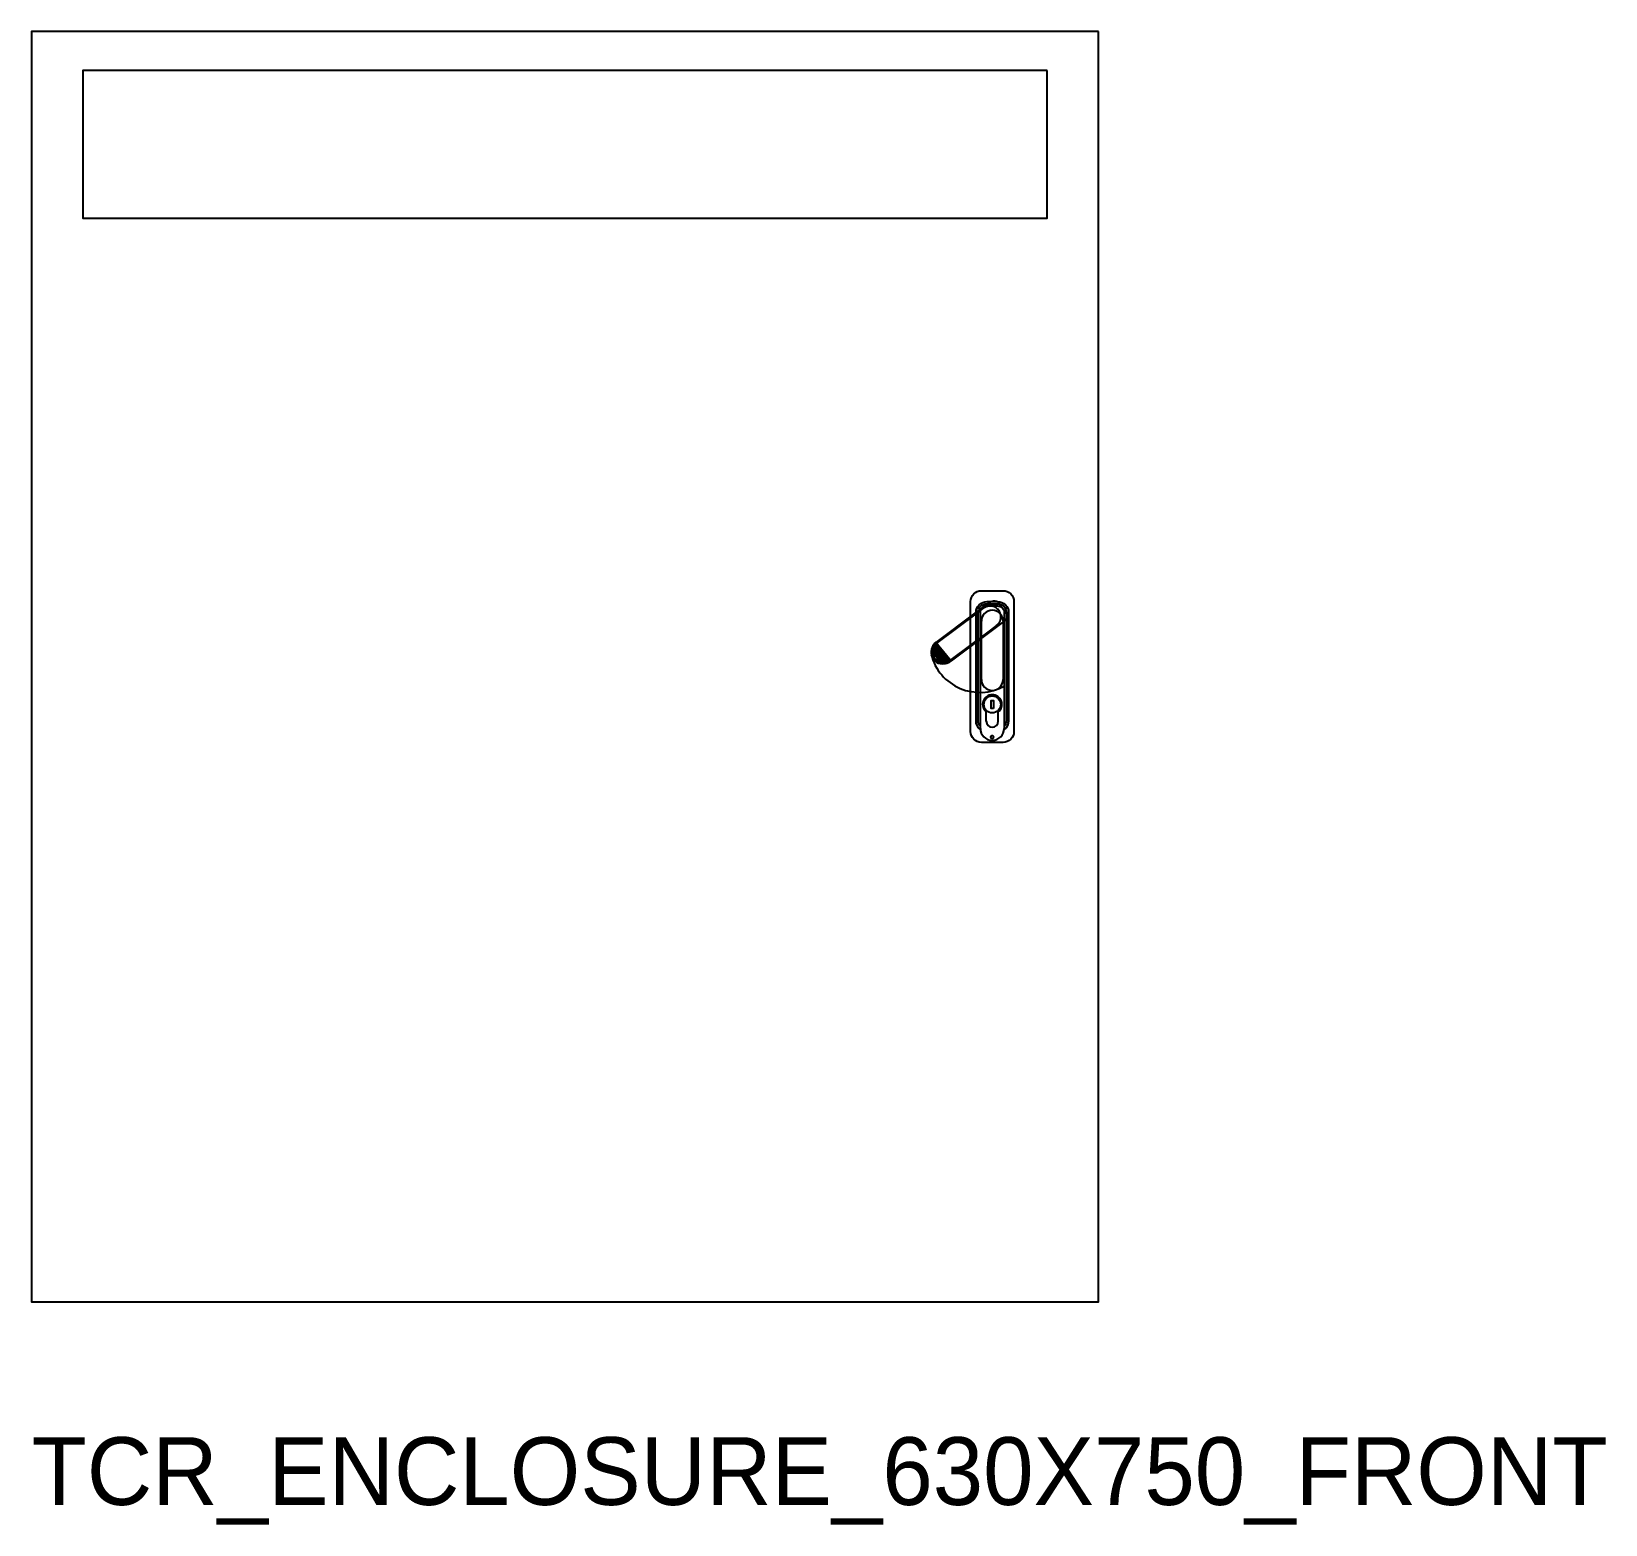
# Model space of a CAD drawing. Header units: millimetres. Extents: x 0 to 17945, y -132 to 1785.
# Drawn here: x 1299 to 2228, y -132 to 750 of the extents above; entities that cross this region are included whole.
import ezdxf

# ---------------------------------------------------------------- set-up
doc = ezdxf.new("R2010")
doc.units = ezdxf.units.MM

# ---------------------------------------------------------------- blocks, each defined once
blk = doc.blocks.new('TCR_ENCLOSURE_630X750_FRONT')
at = {"color": 1}
blk.add_lwpolyline([(630, 750), (0, 750), (0, 0), (630, 0), (630, 750)], dxfattribs=at)
at = {"color": 0}
blk.add_lwpolyline([(599.62, 726.91), (30.38, 726.91), (30.38, 639.74), (599.62, 639.74)], close=True, dxfattribs=at)
at = {"color": 1}
blk.add_arc((559.78, 389.33), 29.57, -165.59725, -60.72513, dxfattribs=at)
at = {"layer": 'CASE', "color": 1}
for p, q in [((558.52, 406.81), (562.11, 409.49)), ((534.41, 388.82), (558.52, 406.81)), ((560.8, 397.4), (560.8, 401.88)), ((573.6, 401.88), (573.6, 397.4)), ((566.17, 396.55), (542.06, 378.56)), ((560.8, 367.32), (560.8, 397.4)), ((569.76, 399.23), (566.17, 396.55)), ((573.6, 397.4), (573.6, 367.32)), ((531.27, 384.4), (537.38, 376.84)), ((531.41, 385.41), (538.4, 376.77)), ((531.66, 386.29), (539.31, 376.83)), ((531.99, 387.07), (540.14, 376.99)), ((532.38, 387.76), (540.91, 377.23)), ((532.83, 388.39), (541.62, 377.55)), ((533.34, 388.95), (542.22, 377.99)), ((533.89, 389.45), (542.87, 378.36)), ((563.64, 342.72), (563.64, 348.23)), ((570.76, 342.72), (570.76, 348.23))]:
    blk.add_line(p, q, dxfattribs=at)
blk.add_lwpolyline([(580, 413.4), (580, 336.6, -0.414214), (573.6, 330.2), (560.8, 330.2, -0.414214), (554.4, 336.6), (554.4, 413.4, -0.414214), (560.8, 419.8), (573.6, 419.8, -0.414214)], format="xyb", close=True, dxfattribs=at)
for points in [[(560.16, 337.88, -0.236068), (557.6, 343), (557.6, 407, -0.414214), (564, 413.4), (570.4, 413.4, -0.414214), (576.8, 407), (576.8, 343, -0.236068), (574.24, 337.88)], [(557.96, 407.19), (565.83, 413.06, -0.414214), (571.2, 412.28), (575.03, 407.15, -0.414214), (574.25, 401.78), (566.38, 395.91)], [(560.16, 339.61, -0.182676), (558.88, 343), (558.88, 407, -0.414214), (564, 412.12), (570.4, 412.12, -0.414214), (575.52, 407), (575.52, 343, -0.182676), (574.24, 339.61)], [(560.16, 397.19), (560.16, 407, -0.414214), (564, 410.84), (570.4, 410.84, -0.414214), (574.24, 407), (574.24, 397.19)]]:
    blk.add_lwpolyline(points, format="xyb", dxfattribs=at)
for points in [[(534.01, 389.31), (557.96, 407.19)], [(566.38, 395.91), (542.87, 378.36)], [(560.16, 338.52), (560.16, 397.19)], [(574.24, 397.19), (574.24, 338.52)]]:
    blk.add_lwpolyline(points, dxfattribs=at)
blk.add_lwpolyline([(567.85, 350.29), (566.55, 350.29), (566.55, 355.05), (567.85, 355.05)], close=True, dxfattribs=at)
for centre, radius in [((567.2, 352.67), 4.98), ((567.2, 333.37), 0.855)]:
    blk.add_circle(centre, radius, dxfattribs=at)
for centre, radius, start, end in [((565.93, 404.36), 6.4, -53.26779, 126.73221), ((567.2, 401.88), 6.4, 0, 180), ((537.44, 383.09), 6.4, 126.73221, -53.26779), ((538.38, 383.91), 7.13, 129.00466, -50.99534), ((538.24, 383.69), 6.4, 126.73221, -53.26779), ((537.44, 383.09), 6.4, -53.26779, -39.70514), ((567.2, 367.32), 6.4, 180, 0), ((567.2, 352.67), 5.69, -51.31781, -128.68219), ((567.2, 338.52), 7.04, 180, 0), ((567.2, 342.72), 3.56, 180, 0)]:
    blk.add_arc(centre, radius, start, end, dxfattribs=at)

msp = doc.modelspace()

# ---------------------------------------------------------------- block references
msp.add_blockref('TCR_ENCLOSURE_630X750_FRONT', (1299.18, 0))

# ---------------------------------------------------------------- texts
msp.add_text('TCR_ENCLOSURE_630X750_FRONT', height=40).set_placement((1299.18, -120))

doc.saveas('drawing.dxf')
